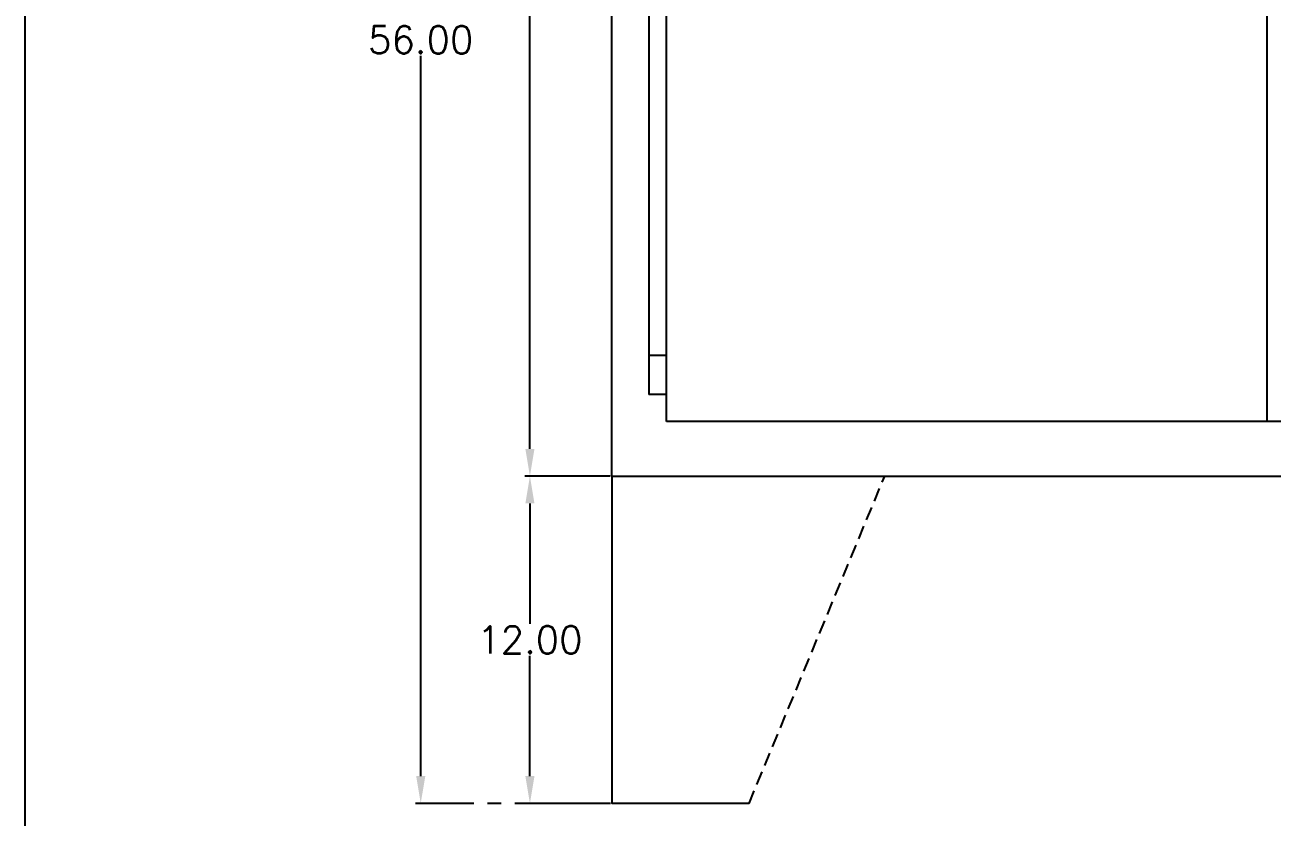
# Model space of a CAD drawing. Extents: x 0 to 288, y 0 to 192.
# Drawn here: x 4 to 49.69, y 40.94 to 69.99 of the extents above; entities that cross this region are included whole.
import ezdxf

# ---------------------------------------------------------------- set-up
doc = ezdxf.new("R2010")
doc.units = 0
doc.header["$MEASUREMENT"] = 0
doc.linetypes.add('HIDDENX2', pattern=[0.75, 0.5, -0.25])
doc.linetypes.add('PHANTOMX2', pattern=[5, 2.5, -0.5, 0.5, -0.5, 0.5, -0.5])
doc.layers.get('0').update_dxf_attribs({"linetype": 'CONTINUOUS'})
doc.layers.get('DEFPOINTS').update_dxf_attribs({"linetype": 'CONTINUOUS'})
doc.layers.add('BORDER', color=2, linetype='CONTINUOUS')
doc.layers.add('dim', color=3, linetype='CONTINUOUS')
doc.styles.add('ROMANS', font='ROMANS.shx')
doc.dimstyles.get("Standard").update_dxf_attribs({"dimscale": 0, "dimtxt": 0.125, "dimasz": 0.1875, "dimexe": 0.187, "dimexo": 0.0625, "dimgap": 0.09, "dimtad": 0, "dimtih": 1, "dimtoh": 1, "dimlfac": 4, "dimzin": 0, "dimdsep": 46, "dimtxsty": 'ROMANS', "dimcen": 0, "dimclrd": 256, "dimclre": 256, "dimadec": 0, "dimazin": 0, "dimtfac": 1, "dimtofl": 0, "dimtmove": 0, "dimatfit": 3, "dimfxl": 0, "dimtolj": 1, "dimtzin": 0, "dimarcsym": 0})

# ---------------------------------------------------------------- blocks, each defined once
blk = doc.blocks.new('*D5')
at = {"layer": 'DEFPOINTS', "color": 0, "linetype": 'Continuous'}
for p in [(25.5, 53.442), (22.5, 41.442), (25.513, 41.442)]:
    blk.add_point(p, dxfattribs=at)
at = {"layer": 'dim', "linetype": 'Continuous', "lineweight": -2}
for p, q in [((25.438, 53.442), (22.313, 53.442)), ((22.5, 52.442), (22.5, 48.032)), ((22.5, 42.442), (22.5, 46.852)), ((25.451, 41.442), (22.313, 41.442))]:
    blk.add_line(p, q, dxfattribs=at)
at = {"layer": 'dim', "linetype": 'Continuous'}
for points in [[(22.333, 52.442), (22.667, 52.442), (22.5, 53.442)], [(22.333, 42.442), (22.667, 42.442), (22.5, 41.442)]]:
    blk.add_solid(points, dxfattribs=at)
at = {"layer": 'dim', "color": 0, "linetype": 'Continuous', "insert": (22.5, 47.442), "char_height": 1, "attachment_point": 5, "style": 'ROMANS'}
blk.add_mtext('\\A1;12.00', dxfattribs=at)
blk = doc.blocks.new('*D6')
at = {"layer": 'DEFPOINTS', "color": 0, "linetype": 'Continuous'}
for p in [(22.5, 113.442), (25.5, 113.442), (25.5, 53.442)]:
    blk.add_point(p, dxfattribs=at)
at = {"layer": 'dim', "linetype": 'Continuous', "lineweight": -2}
for p, q in [((25.438, 113.442), (22.313, 113.442)), ((22.5, 112.442), (22.5, 84.032)), ((22.5, 54.442), (22.5, 82.852)), ((25.438, 53.442), (22.313, 53.442))]:
    blk.add_line(p, q, dxfattribs=at)
at = {"layer": 'dim', "linetype": 'Continuous'}
for points in [[(22.333, 112.442), (22.667, 112.442), (22.5, 113.442)], [(22.333, 54.442), (22.667, 54.442), (22.5, 53.442)]]:
    blk.add_solid(points, dxfattribs=at)
at = {"layer": 'dim', "color": 0, "linetype": 'Continuous', "insert": (22.5, 83.442), "char_height": 1, "attachment_point": 5, "style": 'ROMANS'}
blk.add_mtext('\\A1;60.00', dxfattribs=at)

msp = doc.modelspace()

# ---------------------------------------------------------------- linework, layer by layer
at = {"color": 7, "linetype": 'Continuous'}
for p, q in [((25.5, 53.442), (25.5, 113.442)), ((26.86, 57.879), (27.503, 57.879)), ((25.5, 53.442), (73.5, 53.442))]:
    msp.add_line(p, q, dxfattribs=at)
at = {"color": 3, "linetype": 'Continuous'}
for p, q in [((27.503, 55.442), (27.503, 111.442)), ((27.503, 56.442), (26.86, 56.442)), ((71.502, 55.442), (27.503, 55.442))]:
    msp.add_line(p, q, dxfattribs=at)
at = {"linetype": 'Continuous'}
msp.add_line((49.502, 111.442), (49.502, 55.442), dxfattribs=at)
msp.add_line((26.86, 110.442), (26.86, 56.442))
at = {"color": 0, "linetype": 'HIDDENX2'}
msp.add_line((30.528, 41.442), (35.498, 53.442), dxfattribs=at)
at = {"color": 0}
msp.add_lwpolyline([(30.528, 41.442), (25.513, 41.442), (25.513, 53.442)], dxfattribs=at)
at = {"layer": 'BORDER', "color": 2}
msp.add_line((4, 188), (4, 4), dxfattribs=at)
at = {"layer": 'dim', "linetype": 'Continuous'}
msp.add_line((18.5, 42.442), (18.5, 68.852), dxfattribs=at)
at = {"layer": 'dim', "linetype": 'PHANTOMX2'}
msp.add_line((25.451, 41.442), (18.313, 41.442), dxfattribs=at)
msp.add_solid([(18.333, 42.442), (18.667, 42.442), (18.5, 41.442)], dxfattribs=at)

# ---------------------------------------------------------------- texts
at = {"layer": 'dim', "linetype": 'PHANTOMX2', "insert": (18.5, 69.442), "char_height": 1, "attachment_point": 5, "style": 'ROMANS'}
msp.add_mtext('\\A1;56.00', dxfattribs=at)

# ---------------------------------------------------------------- dimensions: what is measured, and where the dimension line sits
at = {"layer": 'dim', "linetype": 'Continuous'}
for base, p2, picture, middle in [((22.5, 113.442), (25.5, 113.442), '*D6', (22.5, 83.442)), ((22.5, 41.442), (25.513, 41.442), '*D5', (22.5, 47.442))]:
    dim = msp.add_linear_dim(base=base, p1=(25.5, 53.442), p2=p2, angle=90, dimstyle='Standard', override={"dimscale": 1, "dimtxt": 1, "dimasz": 1, "dimlfac": 1}, dxfattribs=at)
    dim.commit()
    dim.dimension.update_dxf_attribs({"geometry": picture, "text_midpoint": middle})

doc.saveas('drawing.dxf')
